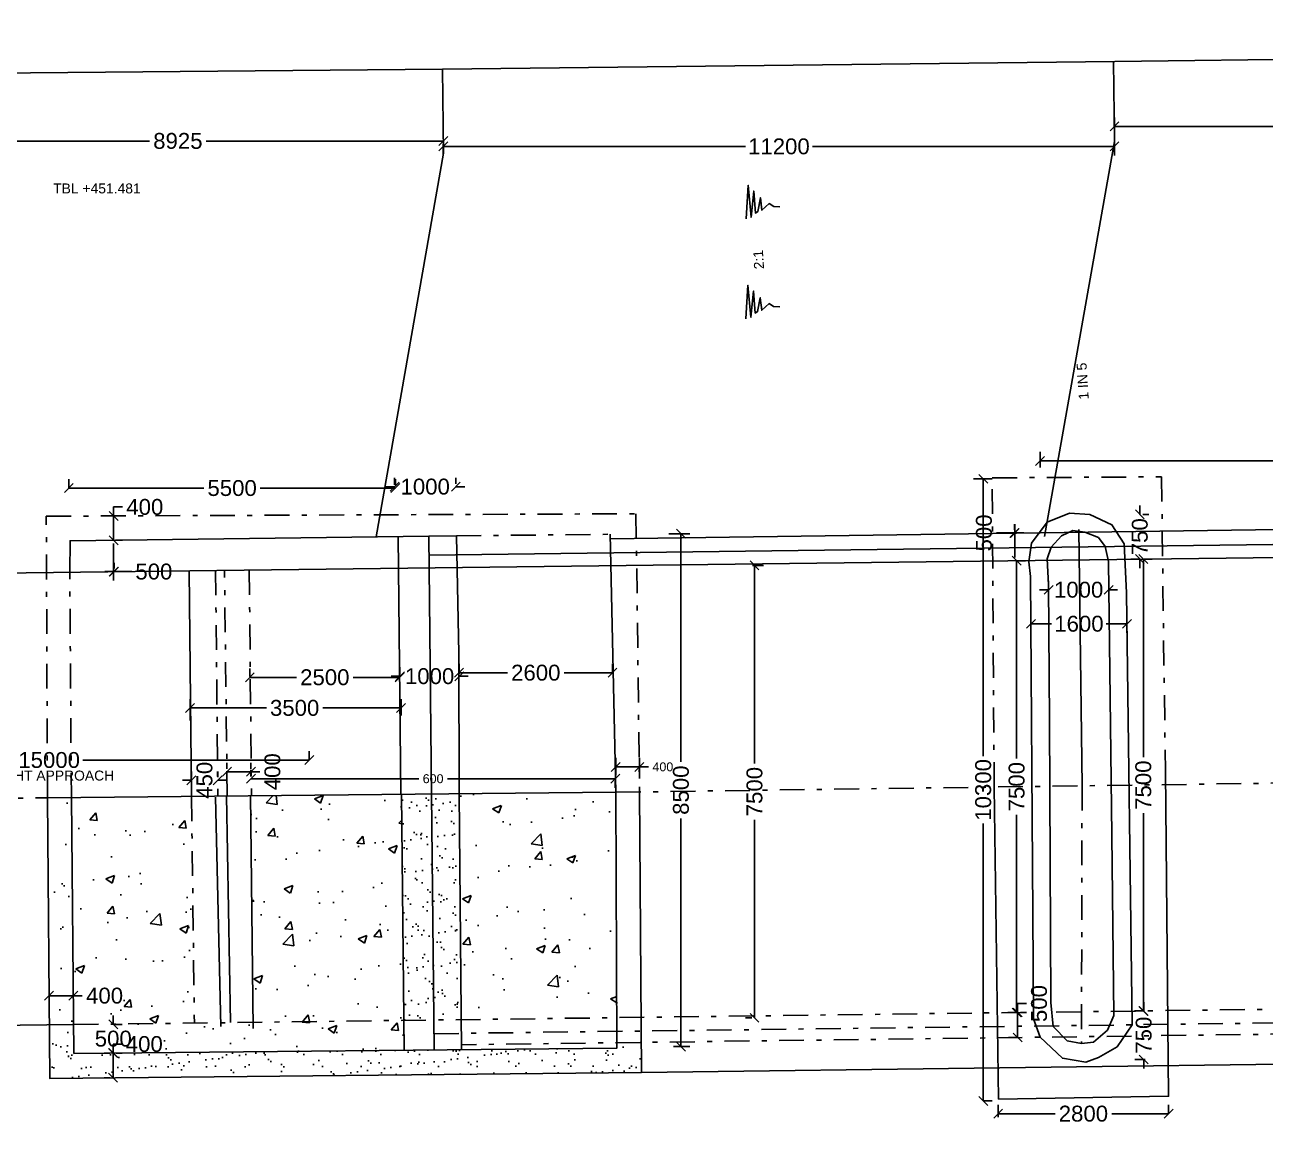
# Model space of a CAD drawing. Header units: metres. Extents: x 115 to 239, y 70 to 208.
# Drawn here: x 130.3 to 155.29, y 93.36 to 115.51 of the extents above; entities that cross this region are included whole.
import ezdxf

# ---------------------------------------------------------------- set-up
doc = ezdxf.new("R2010")
doc.units = ezdxf.units.M
doc.header["$MEASUREMENT"] = 0
doc.linetypes.add('DASHDOT', pattern=[1, 0.5, -0.25, 0, -0.25])
doc.layers.add('DRAWING', color=7, linetype='Continuous')
doc.styles.get("Standard").update_dxf_attribs({"font": 'arial.ttf'})
doc.dimstyles.get("Standard").update_dxf_attribs({"dimtxt": 0.18, "dimasz": 0.18, "dimexe": 0.18, "dimexo": 0.0625, "dimgap": 0.09, "dimtad": 0, "dimtih": 1, "dimtoh": 1, "dimdec": 4, "dimzin": 0, "dimdsep": 46, "dimtxsty": 'Standard', "dimblk": 'OBLIQUE', "dimcen": 0.09, "dimadec": 0, "dimazin": 0, "dimtfac": 1, "dimtdec": 4, "dimtofl": 0, "dimtmove": 0, "dimatfit": 3, "dimfxl": 1, "dimtolj": 1, "dimtzin": 0, "dimarcsym": 0})
pattern_1 = [(50, (0, 0), (1.79315, -0.15688), [0.1875, -2.0625]), (355, (0, 0), (-0.346878, 1.88048), [0.15, -1.65]), (100.4514, (0.1494, -0.013), (1.446272, 1.7236), [0.15935, -1.752855]), (46.1842, (0, 0.5), (2.668103, -0.413798), [0.28125, -3.09375]), (96.6356, (0.2223, 0.4655), (2.336655, 2.435297), [0.239026, -2.629284]), (351.1842, (0, 0.5), (2.336655, 2.435297), [0.225, -2.475]), (21, (0.25, 0.375), (1.492268, -1.006547), [0.1875, -2.0625]), (326, (0.25, 0.375), (0.608288, 1.812875), [0.15, -1.65]), (71.4514, (0.3744, 0.2911), (2.100556, 0.806328), [0.15935, -1.752855]), (37.5, (0, 0), (0.0303996, 0.8322346), [0, -1.63, 0, -1.675, 0, -1.65625]), (7.5, (0, 0), (0.657674, 0.9860293), [0, -0.955, 0, -1.5925, 0, -0.63125]), (327.5, (-0.5575, 0), (1.334556, -0.0563872), [0, -0.625, 0, -1.95, 0, -2.5875]), (317.5, (-0.8075, 0), (1.4579654, 0.2502625), [0, -0.8125, 0, -1.295, 0, -1.8375])]

# ---------------------------------------------------------------- blocks, each defined once
blk = doc.blocks.new('_Oblique')
at = {"color": 0, "linetype": 'ByBlock', "lineweight": -2}
blk.add_line((-0.5, -0.5), (0.5, 0.5), dxfattribs=at)
blk = doc.blocks.new('*D23')
at = {"layer": 'Defpoints', "color": 0, "transparency": 16777216}
for p in [(138.73, 113.177), (138.73, 113.168), (128.033, 112.954)]:
    blk.add_point(p, dxfattribs=at)
at = {"layer": 'DRAWING', "color": 0, "lineweight": -2, "transparency": 16777216}
for p, q in [((128.033, 113.016), (128.033, 113.348)), ((128.033, 113.168), (132.812, 113.168)), ((138.73, 113.168), (133.951, 113.168)), ((138.73, 113.114), (138.73, 112.988))]:
    blk.add_line(p, q, dxfattribs=at)
at = {"layer": 'DRAWING', "color": 0, "lineweight": -2, "transparency": 16777216, "xscale": 0.18, "yscale": 0.18, "zscale": 0.18, "rotation": 180}
blk.add_blockref('_Oblique', (128.033, 113.168), dxfattribs=at)
at = {"layer": 'DRAWING', "color": 0, "lineweight": -2, "transparency": 16777216, "xscale": 0.18, "yscale": 0.18, "zscale": 0.18}
blk.add_blockref('_Oblique', (138.73, 113.168), dxfattribs=at)
at = {"layer": 'DRAWING', "color": 0, "transparency": 16777216, "insert": (133.381, 113.168), "char_height": 0.32, "attachment_point": 5}
blk.add_mtext('\\A1;8925', dxfattribs=at)
blk = doc.blocks.new('*D24')
at = {"layer": 'Defpoints', "color": 0, "transparency": 16777216}
for p in [(152.255, 113.274), (138.73, 113.114), (152.255, 113.058)]:
    blk.add_point(p, dxfattribs=at)
at = {"layer": 'DRAWING', "color": 0, "lineweight": -2, "transparency": 16777216}
for p, q in [((138.73, 113.058), (144.816, 113.058)), ((138.73, 113.052), (138.73, 112.878)), ((152.255, 113.058), (146.169, 113.058)), ((152.255, 113.212), (152.255, 112.878))]:
    blk.add_line(p, q, dxfattribs=at)
at = {"layer": 'DRAWING', "color": 0, "lineweight": -2, "transparency": 16777216, "xscale": 0.18, "yscale": 0.18, "zscale": 0.18, "rotation": 180}
blk.add_blockref('_Oblique', (138.73, 113.058), dxfattribs=at)
at = {"layer": 'DRAWING', "color": 0, "lineweight": -2, "transparency": 16777216, "xscale": 0.18, "yscale": 0.18, "zscale": 0.18}
blk.add_blockref('_Oblique', (152.255, 113.058), dxfattribs=at)
at = {"layer": 'DRAWING', "color": 0, "transparency": 16777216, "insert": (145.492, 113.058), "char_height": 0.32, "attachment_point": 5}
blk.add_mtext('\\A1;11200', dxfattribs=at)
blk = doc.blocks.new('*D25')
at = {"layer": 'Defpoints', "color": 0, "transparency": 16777216}
for p in [(163.77, 113.461), (163.77, 113.387), (152.255, 113.148)]:
    blk.add_point(p, dxfattribs=at)
at = {"layer": 'DRAWING', "color": 0, "lineweight": -2, "transparency": 16777216}
for p, q in [((152.255, 113.21), (152.255, 113.641)), ((163.77, 113.45), (163.77, 113.641)), ((152.255, 113.461), (157.445, 113.461)), ((163.77, 113.461), (158.58, 113.461))]:
    blk.add_line(p, q, dxfattribs=at)
at = {"layer": 'DRAWING', "color": 0, "lineweight": -2, "transparency": 16777216, "xscale": 0.18, "yscale": 0.18, "zscale": 0.18, "rotation": 180}
blk.add_blockref('_Oblique', (152.255, 113.461), dxfattribs=at)
at = {"layer": 'DRAWING', "color": 0, "lineweight": -2, "transparency": 16777216, "xscale": 0.18, "yscale": 0.18, "zscale": 0.18}
blk.add_blockref('_Oblique', (163.77, 113.461), dxfattribs=at)
at = {"layer": 'DRAWING', "color": 0, "transparency": 16777216, "insert": (158.012, 113.461), "char_height": 0.32, "attachment_point": 5}
blk.add_mtext('\\A1;9500', dxfattribs=at)
blk = doc.blocks.new('*D28')
at = {"layer": 'Defpoints', "color": 0, "transparency": 16777216}
for p in [(131.184, 106.107), (137.765, 106.176), (137.765, 106.17)]:
    blk.add_point(p, dxfattribs=at)
at = {"layer": 'DRAWING', "color": 0, "lineweight": -2, "transparency": 16777216}
for p, q in [((131.184, 106.169), (131.184, 106.356)), ((137.765, 106.233), (137.765, 106.356)), ((131.184, 106.176), (133.907, 106.176)), ((137.765, 106.176), (135.042, 106.176))]:
    blk.add_line(p, q, dxfattribs=at)
at = {"layer": 'DRAWING', "color": 0, "lineweight": -2, "transparency": 16777216, "xscale": 0.18, "yscale": 0.18, "zscale": 0.18, "rotation": 180}
blk.add_blockref('_Oblique', (131.184, 106.176), dxfattribs=at)
at = {"layer": 'DRAWING', "color": 0, "lineweight": -2, "transparency": 16777216, "xscale": 0.18, "yscale": 0.18, "zscale": 0.18}
blk.add_blockref('_Oblique', (137.765, 106.176), dxfattribs=at)
at = {"layer": 'DRAWING', "color": 0, "transparency": 16777216, "insert": (134.474, 106.176), "char_height": 0.32, "attachment_point": 5}
blk.add_mtext('\\A1;5500', dxfattribs=at)
blk = doc.blocks.new('*D29')
at = {"layer": 'Defpoints', "color": 0, "transparency": 16777216}
for p in [(137.749, 106.18), (138.982, 106.205), (138.982, 106.199)]:
    blk.add_point(p, dxfattribs=at)
at = {"layer": 'DRAWING', "color": 0, "lineweight": -2, "transparency": 16777216}
for p, q in [((137.749, 106.242), (137.749, 106.385)), ((138.982, 106.261), (138.982, 106.385)), ((137.749, 106.205), (137.569, 106.205)), ((138.982, 106.205), (139.162, 106.205))]:
    blk.add_line(p, q, dxfattribs=at)
at = {"layer": 'DRAWING', "color": 0, "lineweight": -2, "transparency": 16777216, "xscale": 0.18, "yscale": 0.18, "zscale": 0.18}
blk.add_blockref('_Oblique', (137.749, 106.205), dxfattribs=at)
at = {"layer": 'DRAWING', "color": 0, "lineweight": -2, "transparency": 16777216, "xscale": 0.18, "yscale": 0.18, "zscale": 0.18, "rotation": 180}
blk.add_blockref('_Oblique', (138.982, 106.205), dxfattribs=at)
at = {"layer": 'DRAWING', "color": 0, "transparency": 16777216, "insert": (138.365, 106.205), "char_height": 0.32, "attachment_point": 5}
blk.add_mtext('\\A1;1000', dxfattribs=at)
blk = doc.blocks.new('*D30')
at = {"layer": 'Defpoints', "color": 0, "transparency": 16777216}
for p in [(134.831, 102.322), (137.852, 102.365), (137.852, 102.361)]:
    blk.add_point(p, dxfattribs=at)
at = {"layer": 'DRAWING', "color": 0, "lineweight": -2, "transparency": 16777216}
for p, q in [((134.831, 102.384), (134.831, 102.545)), ((137.852, 102.423), (137.852, 102.545)), ((134.831, 102.365), (135.772, 102.365)), ((137.852, 102.365), (136.912, 102.365))]:
    blk.add_line(p, q, dxfattribs=at)
at = {"layer": 'DRAWING', "color": 0, "lineweight": -2, "transparency": 16777216, "xscale": 0.18, "yscale": 0.18, "zscale": 0.18, "rotation": 180}
blk.add_blockref('_Oblique', (134.831, 102.365), dxfattribs=at)
at = {"layer": 'DRAWING', "color": 0, "lineweight": -2, "transparency": 16777216, "xscale": 0.18, "yscale": 0.18, "zscale": 0.18}
blk.add_blockref('_Oblique', (137.852, 102.365), dxfattribs=at)
at = {"layer": 'DRAWING', "color": 0, "transparency": 16777216, "insert": (136.342, 102.365), "char_height": 0.32, "attachment_point": 5}
blk.add_mtext('\\A1;2500', dxfattribs=at)
blk = doc.blocks.new('*D31')
at = {"layer": 'Defpoints', "color": 0, "transparency": 16777216}
for p in [(137.857, 102.374), (139.051, 102.387), (139.051, 102.374)]:
    blk.add_point(p, dxfattribs=at)
at = {"layer": 'DRAWING', "color": 0, "lineweight": -2, "transparency": 16777216}
for p, q in [((137.857, 102.437), (137.857, 102.567)), ((139.051, 102.437), (139.051, 102.567)), ((137.857, 102.387), (137.677, 102.387)), ((139.051, 102.387), (139.231, 102.387))]:
    blk.add_line(p, q, dxfattribs=at)
at = {"layer": 'DRAWING', "color": 0, "lineweight": -2, "transparency": 16777216, "xscale": 0.18, "yscale": 0.18, "zscale": 0.18}
blk.add_blockref('_Oblique', (137.857, 102.387), dxfattribs=at)
at = {"layer": 'DRAWING', "color": 0, "lineweight": -2, "transparency": 16777216, "xscale": 0.18, "yscale": 0.18, "zscale": 0.18, "rotation": 180}
blk.add_blockref('_Oblique', (139.051, 102.387), dxfattribs=at)
at = {"layer": 'DRAWING', "color": 0, "transparency": 16777216, "insert": (138.454, 102.387), "char_height": 0.32, "attachment_point": 5}
blk.add_mtext('\\A1;1000', dxfattribs=at)
blk = doc.blocks.new('*D32')
at = {"layer": 'Defpoints', "color": 0, "transparency": 16777216}
for p in [(139.047, 102.392), (142.139, 102.457), (142.139, 102.405)]:
    blk.add_point(p, dxfattribs=at)
at = {"layer": 'DRAWING', "color": 0, "lineweight": -2, "transparency": 16777216}
for p, q in [((139.047, 102.454), (139.047, 102.637)), ((142.139, 102.467), (142.139, 102.637)), ((139.047, 102.457), (140.023, 102.457)), ((142.139, 102.457), (141.163, 102.457))]:
    blk.add_line(p, q, dxfattribs=at)
at = {"layer": 'DRAWING', "color": 0, "lineweight": -2, "transparency": 16777216, "xscale": 0.18, "yscale": 0.18, "zscale": 0.18, "rotation": 180}
blk.add_blockref('_Oblique', (139.047, 102.457), dxfattribs=at)
at = {"layer": 'DRAWING', "color": 0, "lineweight": -2, "transparency": 16777216, "xscale": 0.18, "yscale": 0.18, "zscale": 0.18}
blk.add_blockref('_Oblique', (142.139, 102.457), dxfattribs=at)
at = {"layer": 'DRAWING', "color": 0, "transparency": 16777216, "insert": (140.593, 102.457), "char_height": 0.32, "attachment_point": 5}
blk.add_mtext('\\A1;2600', dxfattribs=at)
blk = doc.blocks.new('*D33')
at = {"layer": 'Defpoints', "color": 0, "transparency": 16777216}
for p in [(137.878, 101.748), (137.878, 101.534), (133.628, 101.432)]:
    blk.add_point(p, dxfattribs=at)
at = {"layer": 'DRAWING', "color": 0, "lineweight": -2, "transparency": 16777216}
for p, q in [((133.628, 101.494), (133.628, 101.928)), ((133.628, 101.748), (135.167, 101.748)), ((137.878, 101.748), (136.301, 101.748)), ((137.878, 101.596), (137.878, 101.928))]:
    blk.add_line(p, q, dxfattribs=at)
at = {"layer": 'DRAWING', "color": 0, "lineweight": -2, "transparency": 16777216, "xscale": 0.18, "yscale": 0.18, "zscale": 0.18, "rotation": 180}
blk.add_blockref('_Oblique', (133.628, 101.748), dxfattribs=at)
at = {"layer": 'DRAWING', "color": 0, "lineweight": -2, "transparency": 16777216, "xscale": 0.18, "yscale": 0.18, "zscale": 0.18}
blk.add_blockref('_Oblique', (137.878, 101.748), dxfattribs=at)
at = {"layer": 'DRAWING', "color": 0, "transparency": 16777216, "insert": (135.734, 101.748), "char_height": 0.32, "attachment_point": 5}
blk.add_mtext('\\A1;3500', dxfattribs=at)
blk = doc.blocks.new('*D34')
at = {"layer": 'Defpoints', "color": 0, "transparency": 16777216}
for p in [(125.546, 100.563), (136.028, 100.698), (136.028, 100.652)]:
    blk.add_point(p, dxfattribs=at)
at = {"layer": 'DRAWING', "color": 0, "lineweight": -2, "transparency": 16777216}
for p, q in [((125.546, 100.625), (125.546, 100.878)), ((136.028, 100.715), (136.028, 100.878)), ((125.546, 100.698), (130.111, 100.698)), ((136.028, 100.698), (131.464, 100.698))]:
    blk.add_line(p, q, dxfattribs=at)
at = {"layer": 'DRAWING', "color": 0, "lineweight": -2, "transparency": 16777216, "xscale": 0.18, "yscale": 0.18, "zscale": 0.18, "rotation": 180}
blk.add_blockref('_Oblique', (125.546, 100.698), dxfattribs=at)
at = {"layer": 'DRAWING', "color": 0, "lineweight": -2, "transparency": 16777216, "xscale": 0.18, "yscale": 0.18, "zscale": 0.18}
blk.add_blockref('_Oblique', (136.028, 100.698), dxfattribs=at)
at = {"layer": 'DRAWING', "color": 0, "transparency": 16777216, "insert": (130.787, 100.698), "char_height": 0.32, "attachment_point": 5}
blk.add_mtext('\\A1;15000', dxfattribs=at)
blk = doc.blocks.new('*D35')
at = {"layer": 'Defpoints', "color": 0, "transparency": 16777216}
for p in [(134.853, 100.303), (142.195, 100.338), (142.195, 100.322)]:
    blk.add_point(p, dxfattribs=at)
at = {"layer": 'DRAWING', "color": 0, "lineweight": -2, "transparency": 16777216}
for p, q in [((134.853, 100.365), (134.853, 100.502)), ((134.853, 100.322), (138.235, 100.322)), ((142.195, 100.322), (138.813, 100.322)), ((142.195, 100.276), (142.195, 100.142))]:
    blk.add_line(p, q, dxfattribs=at)
at = {"layer": 'DRAWING', "color": 0, "lineweight": -2, "transparency": 16777216, "xscale": 0.18, "yscale": 0.18, "zscale": 0.18, "rotation": 180}
blk.add_blockref('_Oblique', (134.853, 100.322), dxfattribs=at)
at = {"layer": 'DRAWING', "color": 0, "lineweight": -2, "transparency": 16777216, "xscale": 0.18, "yscale": 0.18, "zscale": 0.18}
blk.add_blockref('_Oblique', (142.195, 100.322), dxfattribs=at)
at = {"layer": 'DRAWING', "color": 0, "transparency": 16777216, "insert": (138.524, 100.322), "char_height": 0.18, "attachment_point": 5}
blk.add_mtext('\\A1;600', dxfattribs=at)
blk = doc.blocks.new('*D36')
at = {"layer": 'Defpoints', "color": 0, "transparency": 16777216}
for p in [(143.213, 105.257), (143.307, 94.928), (143.519, 94.928)]:
    blk.add_point(p, dxfattribs=at)
at = {"layer": 'DRAWING', "color": 0, "lineweight": -2, "transparency": 16777216}
for p, q in [((143.276, 105.257), (143.699, 105.257)), ((143.519, 105.257), (143.519, 100.66)), ((143.519, 94.928), (143.519, 99.525)), ((143.37, 94.928), (143.699, 94.928))]:
    blk.add_line(p, q, dxfattribs=at)
at = {"layer": 'DRAWING', "color": 0, "lineweight": -2, "transparency": 16777216, "xscale": 0.18, "yscale": 0.18, "zscale": 0.18}
for p, rotation in [((143.519, 105.257), 90), ((143.519, 94.928), 270)]:
    blk.add_blockref('_Oblique', p, dxfattribs=dict(at, rotation=rotation))
at = {"layer": 'DRAWING', "color": 0, "transparency": 16777216, "insert": (143.519, 100.092), "char_height": 0.32, "attachment_point": 5, "rotation": 90}
blk.add_mtext('\\A1;8500', dxfattribs=at)
blk = doc.blocks.new('*D37')
at = {"layer": 'Defpoints', "color": 0, "transparency": 16777216}
for p in [(144.895, 104.619), (145.001, 95.506), (145.01, 95.506)]:
    blk.add_point(p, dxfattribs=at)
at = {"layer": 'DRAWING', "color": 0, "lineweight": -2, "transparency": 16777216}
for p, q in [((144.957, 104.619), (145.181, 104.619)), ((145.001, 104.619), (145.001, 100.629)), ((145.001, 95.506), (145.001, 99.497)), ((144.948, 95.506), (144.821, 95.506))]:
    blk.add_line(p, q, dxfattribs=at)
at = {"layer": 'DRAWING', "color": 0, "lineweight": -2, "transparency": 16777216, "xscale": 0.18, "yscale": 0.18, "zscale": 0.18}
for p, rotation in [((145.001, 104.619), 90), ((145.001, 95.506), 270)]:
    blk.add_blockref('_Oblique', p, dxfattribs=dict(at, rotation=rotation))
at = {"layer": 'DRAWING', "color": 0, "transparency": 16777216, "insert": (145.001, 100.063), "char_height": 0.32, "attachment_point": 5, "rotation": 90}
blk.add_mtext('\\A1;7500', dxfattribs=at)
blk = doc.blocks.new('*D38')
at = {"layer": 'Defpoints', "color": 0, "transparency": 16777216}
for p in [(149.351, 106.363), (149.559, 93.833), (149.61, 93.833)]:
    blk.add_point(p, dxfattribs=at)
at = {"layer": 'DRAWING', "color": 0, "lineweight": -2, "transparency": 16777216}
for p, q in [((149.413, 106.363), (149.79, 106.363)), ((149.61, 106.363), (149.61, 100.775)), ((149.61, 93.833), (149.61, 99.422)), ((149.622, 93.833), (149.79, 93.833))]:
    blk.add_line(p, q, dxfattribs=at)
at = {"layer": 'DRAWING', "color": 0, "lineweight": -2, "transparency": 16777216, "xscale": 0.18, "yscale": 0.18, "zscale": 0.18}
for p, rotation in [((149.61, 106.363), 90), ((149.61, 93.833), 270)]:
    blk.add_blockref('_Oblique', p, dxfattribs=dict(at, rotation=rotation))
at = {"layer": 'DRAWING', "color": 0, "transparency": 16777216, "insert": (149.61, 100.098), "char_height": 0.32, "attachment_point": 5, "rotation": 90}
blk.add_mtext('\\A1;10300', dxfattribs=at)
blk = doc.blocks.new('*D59')
at = {"layer": 'Defpoints', "color": 0, "transparency": 16777216}
for p in [(150.756, 106.527), (165.346, 106.724), (165.346, 106.698)]:
    blk.add_point(p, dxfattribs=at)
at = {"layer": 'DRAWING', "color": 0, "lineweight": -2, "transparency": 16777216}
for p, q in [((150.756, 106.59), (150.756, 106.904)), ((165.346, 106.76), (165.346, 106.904)), ((150.756, 106.724), (157.375, 106.724)), ((165.346, 106.724), (158.728, 106.724))]:
    blk.add_line(p, q, dxfattribs=at)
at = {"layer": 'DRAWING', "color": 0, "lineweight": -2, "transparency": 16777216, "xscale": 0.18, "yscale": 0.18, "zscale": 0.18, "rotation": 180}
blk.add_blockref('_Oblique', (150.756, 106.724), dxfattribs=at)
at = {"layer": 'DRAWING', "color": 0, "lineweight": -2, "transparency": 16777216, "xscale": 0.18, "yscale": 0.18, "zscale": 0.18}
blk.add_blockref('_Oblique', (165.346, 106.724), dxfattribs=at)
at = {"layer": 'DRAWING', "color": 0, "transparency": 16777216, "insert": (158.051, 106.724), "char_height": 0.32, "attachment_point": 5}
blk.add_mtext('\\A1;12000', dxfattribs=at)
blk = doc.blocks.new('*D60')
at = {"layer": 'Defpoints', "color": 0, "transparency": 16777216}
for p in [(153.346, 93.575), (153.346, 93.509), (149.91, 93.444)]:
    blk.add_point(p, dxfattribs=at)
at = {"layer": 'DRAWING', "color": 0, "lineweight": -2, "transparency": 16777216}
for p, q in [((149.91, 93.506), (149.91, 93.755)), ((153.346, 93.572), (153.346, 93.755)), ((149.91, 93.575), (151.058, 93.575)), ((153.346, 93.575), (152.198, 93.575))]:
    blk.add_line(p, q, dxfattribs=at)
at = {"layer": 'DRAWING', "color": 0, "lineweight": -2, "transparency": 16777216, "xscale": 0.18, "yscale": 0.18, "zscale": 0.18, "rotation": 180}
blk.add_blockref('_Oblique', (149.91, 93.575), dxfattribs=at)
at = {"layer": 'DRAWING', "color": 0, "lineweight": -2, "transparency": 16777216, "xscale": 0.18, "yscale": 0.18, "zscale": 0.18}
blk.add_blockref('_Oblique', (153.346, 93.575), dxfattribs=at)
at = {"layer": 'DRAWING', "color": 0, "transparency": 16777216, "insert": (151.628, 93.575), "char_height": 0.32, "attachment_point": 5}
blk.add_mtext('\\A1;2800', dxfattribs=at)
blk = doc.blocks.new('*D77')
at = {"layer": 'Defpoints', "color": 0, "transparency": 16777216}
for p in [(131.985, 105.616), (132.086, 105.616), (132.06, 105.127)]:
    blk.add_point(p, dxfattribs=at)
at = {"layer": 'DRAWING', "color": 0, "lineweight": -2, "transparency": 16777216}
for p, q in [((132.086, 105.616), (132.086, 105.796)), ((132.086, 105.796), (132.266, 105.796)), ((132.048, 105.616), (132.266, 105.616)), ((132.086, 105.127), (132.086, 105.616)), ((132.122, 105.127), (132.266, 105.127))]:
    blk.add_line(p, q, dxfattribs=at)
at = {"layer": 'DRAWING', "color": 0, "lineweight": -2, "transparency": 16777216, "xscale": 0.18, "yscale": 0.18, "zscale": 0.18}
for p, rotation in [((132.086, 105.616), 90), ((132.086, 105.127), 270)]:
    blk.add_blockref('_Oblique', p, dxfattribs=dict(at, rotation=rotation))
at = {"layer": 'DRAWING', "color": 0, "transparency": 16777216, "insert": (132.715, 105.796), "char_height": 0.32, "attachment_point": 5}
blk.add_mtext('\\A1;400', dxfattribs=at)
blk = doc.blocks.new('*D78')
at = {"layer": 'Defpoints', "color": 0, "transparency": 16777216}
for p in [(132.086, 105.127), (132.094, 104.494), (132.094, 104.494)]:
    blk.add_point(p, dxfattribs=at)
at = {"layer": 'DRAWING', "color": 0, "lineweight": -2, "transparency": 16777216}
for p, q in [((132.086, 105.064), (132.086, 104.314)), ((132.086, 104.494), (131.906, 104.494)), ((132.094, 104.556), (132.094, 104.674)), ((132.094, 104.494), (132.454, 104.494))]:
    blk.add_line(p, q, dxfattribs=at)
at = {"layer": 'DRAWING', "color": 0, "lineweight": -2, "transparency": 16777216, "xscale": 0.18, "yscale": 0.18, "zscale": 0.18}
blk.add_blockref('_Oblique', (132.086, 104.494), dxfattribs=at)
at = {"layer": 'DRAWING', "color": 0, "lineweight": -2, "transparency": 16777216, "xscale": 0.18, "yscale": 0.18, "zscale": 0.18, "rotation": 180}
blk.add_blockref('_Oblique', (132.094, 104.494), dxfattribs=at)
at = {"layer": 'DRAWING', "color": 0, "transparency": 16777216, "insert": (132.897, 104.494), "char_height": 0.32, "attachment_point": 5}
blk.add_mtext('\\A1;500', dxfattribs=at)
blk = doc.blocks.new('*D79')
at = {"layer": 'Defpoints', "color": 0, "transparency": 16777216}
for p in [(133.653, 100.285), (134.183, 100.291), (134.183, 100.29)]:
    blk.add_point(p, dxfattribs=at)
at = {"layer": 'DRAWING', "color": 0, "lineweight": -2, "transparency": 16777216}
for p, q in [((133.653, 100.291), (133.473, 100.291)), ((133.653, 100.347), (133.653, 100.471)), ((134.183, 100.352), (134.183, 100.471)), ((134.183, 100.291), (134.363, 100.291))]:
    blk.add_line(p, q, dxfattribs=at)
at = {"layer": 'DRAWING', "color": 0, "lineweight": -2, "transparency": 16777216, "xscale": 0.18, "yscale": 0.18, "zscale": 0.18}
blk.add_blockref('_Oblique', (133.653, 100.291), dxfattribs=at)
at = {"layer": 'DRAWING', "color": 0, "lineweight": -2, "transparency": 16777216, "xscale": 0.18, "yscale": 0.18, "zscale": 0.18, "rotation": 180}
blk.add_blockref('_Oblique', (134.183, 100.291), dxfattribs=at)
at = {"layer": 'DRAWING', "color": 0, "transparency": 16777216, "insert": (133.918, 100.291), "char_height": 0.32, "attachment_point": 5, "rotation": 90}
blk.add_mtext('\\A1;450', dxfattribs=at)
blk = doc.blocks.new('*D80')
at = {"layer": 'Defpoints', "color": 0, "transparency": 16777216}
for p in [(134.371, 100.463), (134.853, 100.463), (134.853, 100.463)]:
    blk.add_point(p, dxfattribs=at)
at = {"layer": 'DRAWING', "color": 0, "lineweight": -2, "transparency": 16777216}
for p, q in [((134.371, 100.525), (134.371, 100.643)), ((134.853, 100.525), (134.853, 100.643)), ((134.371, 100.463), (134.853, 100.463)), ((134.853, 100.463), (135.033, 100.463))]:
    blk.add_line(p, q, dxfattribs=at)
at = {"layer": 'DRAWING', "color": 0, "lineweight": -2, "transparency": 16777216, "xscale": 0.18, "yscale": 0.18, "zscale": 0.18, "rotation": 180}
blk.add_blockref('_Oblique', (134.371, 100.463), dxfattribs=at)
at = {"layer": 'DRAWING', "color": 0, "lineweight": -2, "transparency": 16777216, "xscale": 0.18, "yscale": 0.18, "zscale": 0.18}
blk.add_blockref('_Oblique', (134.853, 100.463), dxfattribs=at)
at = {"layer": 'DRAWING', "color": 0, "transparency": 16777216, "insert": (135.287, 100.463), "char_height": 0.32, "attachment_point": 5, "rotation": 90}
blk.add_mtext('\\A1;400', dxfattribs=at)
blk = doc.blocks.new('*D81')
at = {"layer": 'Defpoints', "color": 0, "transparency": 16777216}
for p in [(132.074, 94.797), (132.074, 94.797), (132.079, 94.299)]:
    blk.add_point(p, dxfattribs=at)
at = {"layer": 'DRAWING', "color": 0, "lineweight": -2, "transparency": 16777216}
for p, q in [((132.012, 94.797), (131.894, 94.797)), ((132.074, 94.797), (132.074, 94.977)), ((132.074, 94.977), (132.254, 94.977)), ((132.074, 94.299), (132.074, 94.797)), ((132.017, 94.299), (131.894, 94.299))]:
    blk.add_line(p, q, dxfattribs=at)
at = {"layer": 'DRAWING', "color": 0, "lineweight": -2, "transparency": 16777216, "xscale": 0.18, "yscale": 0.18, "zscale": 0.18}
for p, rotation in [((132.074, 94.797), 90), ((132.074, 94.299), 270)]:
    blk.add_blockref('_Oblique', p, dxfattribs=dict(at, rotation=rotation))
at = {"layer": 'DRAWING', "color": 0, "transparency": 16777216, "insert": (132.704, 94.977), "char_height": 0.32, "attachment_point": 5}
blk.add_mtext('\\A1;400', dxfattribs=at)
blk = doc.blocks.new('*D82')
at = {"layer": 'Defpoints', "color": 0, "transparency": 16777216}
for p in [(132.053, 95.374), (132.079, 95.374), (132.074, 94.797)]:
    blk.add_point(p, dxfattribs=at)
at = {"layer": 'DRAWING', "color": 0, "lineweight": -2, "transparency": 16777216}
for p, q in [((132.079, 95.374), (132.079, 95.554)), ((132.115, 95.374), (132.259, 95.374)), ((132.079, 94.797), (132.079, 94.617)), ((132.137, 94.797), (132.259, 94.797))]:
    blk.add_line(p, q, dxfattribs=at)
at = {"layer": 'DRAWING', "color": 0, "lineweight": -2, "transparency": 16777216, "xscale": 0.18, "yscale": 0.18, "zscale": 0.18}
for p, rotation in [((132.079, 95.374), 270), ((132.079, 94.797), 90)]:
    blk.add_blockref('_Oblique', p, dxfattribs=dict(at, rotation=rotation))
at = {"layer": 'DRAWING', "color": 0, "transparency": 16777216, "insert": (132.079, 95.086), "char_height": 0.32, "attachment_point": 5}
blk.add_mtext('\\A1;500', dxfattribs=at)
blk = doc.blocks.new('*D83')
at = {"layer": 'Defpoints', "color": 0, "transparency": 16777216}
for p in [(130.786, 95.93), (131.274, 95.952), (131.274, 95.864)]:
    blk.add_point(p, dxfattribs=at)
at = {"layer": 'DRAWING', "color": 0, "lineweight": -2, "transparency": 16777216}
for p, q in [((130.786, 95.993), (130.786, 96.132)), ((131.274, 95.926), (131.274, 96.132)), ((130.786, 95.952), (131.274, 95.952)), ((131.274, 95.952), (131.454, 95.952))]:
    blk.add_line(p, q, dxfattribs=at)
at = {"layer": 'DRAWING', "color": 0, "lineweight": -2, "transparency": 16777216, "xscale": 0.18, "yscale": 0.18, "zscale": 0.18, "rotation": 180}
blk.add_blockref('_Oblique', (130.786, 95.952), dxfattribs=at)
at = {"layer": 'DRAWING', "color": 0, "lineweight": -2, "transparency": 16777216, "xscale": 0.18, "yscale": 0.18, "zscale": 0.18}
blk.add_blockref('_Oblique', (131.274, 95.952), dxfattribs=at)
at = {"layer": 'DRAWING', "color": 0, "transparency": 16777216, "insert": (131.904, 95.952), "char_height": 0.32, "attachment_point": 5}
blk.add_mtext('\\A1;400', dxfattribs=at)
blk = doc.blocks.new('*D84')
at = {"layer": 'Defpoints', "color": 0, "transparency": 16777216}
for p in [(150.926, 104.113), (152.138, 104.128), (152.138, 104.128)]:
    blk.add_point(p, dxfattribs=at)
at = {"layer": 'DRAWING', "color": 0, "lineweight": -2, "transparency": 16777216}
for p, q in [((150.926, 104.176), (150.926, 104.308)), ((152.138, 104.191), (152.138, 104.308)), ((150.926, 104.128), (150.746, 104.128)), ((152.138, 104.128), (152.318, 104.128))]:
    blk.add_line(p, q, dxfattribs=at)
at = {"layer": 'DRAWING', "color": 0, "lineweight": -2, "transparency": 16777216, "xscale": 0.18, "yscale": 0.18, "zscale": 0.18}
blk.add_blockref('_Oblique', (150.926, 104.128), dxfattribs=at)
at = {"layer": 'DRAWING', "color": 0, "lineweight": -2, "transparency": 16777216, "xscale": 0.18, "yscale": 0.18, "zscale": 0.18, "rotation": 180}
blk.add_blockref('_Oblique', (152.138, 104.128), dxfattribs=at)
at = {"layer": 'DRAWING', "color": 0, "transparency": 16777216, "insert": (151.532, 104.128), "char_height": 0.32, "attachment_point": 5}
blk.add_mtext('\\A1;1000', dxfattribs=at)
blk = doc.blocks.new('*D85')
at = {"layer": 'Defpoints', "color": 0, "transparency": 16777216}
for p in [(150.57, 103.538), (152.505, 103.563), (152.505, 103.443)]:
    blk.add_point(p, dxfattribs=at)
at = {"layer": 'DRAWING', "color": 0, "lineweight": -2, "transparency": 16777216}
for p, q in [((152.505, 103.501), (152.505, 103.263)), ((150.57, 103.476), (150.57, 103.263)), ((150.57, 103.443), (150.985, 103.443)), ((152.505, 103.443), (152.09, 103.443))]:
    blk.add_line(p, q, dxfattribs=at)
at = {"layer": 'DRAWING', "color": 0, "lineweight": -2, "transparency": 16777216, "xscale": 0.18, "yscale": 0.18, "zscale": 0.18, "rotation": 180}
blk.add_blockref('_Oblique', (150.57, 103.443), dxfattribs=at)
at = {"layer": 'DRAWING', "color": 0, "lineweight": -2, "transparency": 16777216, "xscale": 0.18, "yscale": 0.18, "zscale": 0.18}
blk.add_blockref('_Oblique', (152.505, 103.443), dxfattribs=at)
at = {"layer": 'DRAWING', "color": 0, "transparency": 16777216, "insert": (151.538, 103.443), "char_height": 0.32, "attachment_point": 5}
blk.add_mtext('\\A1;1600', dxfattribs=at)
blk = doc.blocks.new('*D86')
at = {"layer": 'Defpoints', "color": 0, "transparency": 16777216}
for p in [(150.238, 105.273), (150.238, 105.271), (150.246, 104.715)]:
    blk.add_point(p, dxfattribs=at)
at = {"layer": 'DRAWING', "color": 0, "lineweight": -2, "transparency": 16777216}
for p, q in [((150.238, 105.273), (149.878, 105.273)), ((150.238, 105.334), (150.238, 105.453)), ((150.246, 104.777), (150.246, 105.453)), ((150.246, 105.273), (150.426, 105.273))]:
    blk.add_line(p, q, dxfattribs=at)
at = {"layer": 'DRAWING', "color": 0, "lineweight": -2, "transparency": 16777216, "xscale": 0.18, "yscale": 0.18, "zscale": 0.18}
blk.add_blockref('_Oblique', (150.238, 105.273), dxfattribs=at)
at = {"layer": 'DRAWING', "color": 0, "lineweight": -2, "transparency": 16777216, "xscale": 0.18, "yscale": 0.18, "zscale": 0.18, "rotation": 180}
blk.add_blockref('_Oblique', (150.246, 105.273), dxfattribs=at)
at = {"layer": 'DRAWING', "color": 0, "transparency": 16777216, "insert": (149.625, 105.273), "char_height": 0.32, "attachment_point": 5, "rotation": 90}
blk.add_mtext('\\A1;500', dxfattribs=at)
blk = doc.blocks.new('*D87')
at = {"layer": 'Defpoints', "color": 0, "transparency": 16777216}
for p in [(152.76, 105.648), (152.765, 105.648), (152.799, 104.746)]:
    blk.add_point(p, dxfattribs=at)
at = {"layer": 'DRAWING', "color": 0, "lineweight": -2, "transparency": 16777216}
for p, q in [((152.765, 105.648), (152.765, 105.828)), ((152.823, 105.648), (152.945, 105.648)), ((152.736, 104.746), (152.585, 104.746)), ((152.765, 104.746), (152.765, 104.566))]:
    blk.add_line(p, q, dxfattribs=at)
at = {"layer": 'DRAWING', "color": 0, "lineweight": -2, "transparency": 16777216, "xscale": 0.18, "yscale": 0.18, "zscale": 0.18}
for p, rotation in [((152.765, 105.648), 270), ((152.765, 104.746), 90)]:
    blk.add_blockref('_Oblique', p, dxfattribs=dict(at, rotation=rotation))
at = {"layer": 'DRAWING', "color": 0, "transparency": 16777216, "insert": (152.765, 105.197), "char_height": 0.32, "attachment_point": 5, "rotation": 90}
blk.add_mtext('\\A1;750', dxfattribs=at)
blk = doc.blocks.new('*D88')
at = {"layer": 'Defpoints', "color": 0, "transparency": 16777216}
for p in [(150.246, 104.715), (150.283, 95.614), (150.362, 95.614)]:
    blk.add_point(p, dxfattribs=at)
at = {"layer": 'DRAWING', "color": 0, "lineweight": -2, "transparency": 16777216}
for p, q in [((150.283, 104.715), (150.283, 100.728)), ((150.309, 104.715), (150.463, 104.715)), ((150.283, 95.614), (150.283, 99.596)), ((150.3, 95.614), (150.103, 95.614))]:
    blk.add_line(p, q, dxfattribs=at)
at = {"layer": 'DRAWING', "color": 0, "lineweight": -2, "transparency": 16777216, "xscale": 0.18, "yscale": 0.18, "zscale": 0.18}
for p, rotation in [((150.283, 104.715), 90), ((150.283, 95.614), 270)]:
    blk.add_blockref('_Oblique', p, dxfattribs=dict(at, rotation=rotation))
at = {"layer": 'DRAWING', "color": 0, "transparency": 16777216, "insert": (150.283, 100.162), "char_height": 0.32, "attachment_point": 5, "rotation": 90}
blk.add_mtext('\\A1;7500', dxfattribs=at)
blk = doc.blocks.new('*D89')
at = {"layer": 'Defpoints', "color": 0, "transparency": 16777216}
for p in [(152.799, 104.746), (152.836, 95.645), (152.915, 95.645)]:
    blk.add_point(p, dxfattribs=at)
at = {"layer": 'DRAWING', "color": 0, "lineweight": -2, "transparency": 16777216}
for p, q in [((152.836, 104.746), (152.836, 100.759)), ((152.861, 104.746), (153.016, 104.746)), ((152.836, 95.645), (152.836, 99.627)), ((152.853, 95.645), (152.656, 95.645))]:
    blk.add_line(p, q, dxfattribs=at)
at = {"layer": 'DRAWING', "color": 0, "lineweight": -2, "transparency": 16777216, "xscale": 0.18, "yscale": 0.18, "zscale": 0.18}
for p, rotation in [((152.836, 104.746), 90), ((152.836, 95.645), 270)]:
    blk.add_blockref('_Oblique', p, dxfattribs=dict(at, rotation=rotation))
at = {"layer": 'DRAWING', "color": 0, "transparency": 16777216, "insert": (152.836, 100.193), "char_height": 0.32, "attachment_point": 5, "rotation": 90}
blk.add_mtext('\\A1;7500', dxfattribs=at)
blk = doc.blocks.new('*D90')
at = {"layer": 'Defpoints', "color": 0, "transparency": 16777216}
for p in [(150.3, 95.614), (150.301, 95.614), (150.326, 95.11)]:
    blk.add_point(p, dxfattribs=at)
at = {"layer": 'DRAWING', "color": 0, "lineweight": -2, "transparency": 16777216}
for p, q in [((150.301, 95.614), (150.301, 95.794)), ((150.301, 95.794), (150.481, 95.794)), ((150.301, 95.11), (150.301, 95.614)), ((150.362, 95.614), (150.481, 95.614)), ((150.264, 95.11), (150.121, 95.11))]:
    blk.add_line(p, q, dxfattribs=at)
at = {"layer": 'DRAWING', "color": 0, "lineweight": -2, "transparency": 16777216, "xscale": 0.18, "yscale": 0.18, "zscale": 0.18}
for p, rotation in [((150.301, 95.614), 90), ((150.301, 95.11), 270)]:
    blk.add_blockref('_Oblique', p, dxfattribs=dict(at, rotation=rotation))
at = {"layer": 'DRAWING', "color": 0, "transparency": 16777216, "insert": (150.735, 95.794), "char_height": 0.32, "attachment_point": 5, "rotation": 90}
blk.add_mtext('\\A1;500', dxfattribs=at)
blk = doc.blocks.new('*D91')
at = {"layer": 'Defpoints', "color": 0, "transparency": 16777216}
for p in [(152.844, 95.645), (152.853, 95.645), (152.933, 94.668)]:
    blk.add_point(p, dxfattribs=at)
at = {"layer": 'DRAWING', "color": 0, "lineweight": -2, "transparency": 16777216}
for p, q in [((152.844, 95.645), (152.844, 95.825)), ((152.79, 95.645), (152.664, 95.645)), ((152.871, 94.668), (152.664, 94.668)), ((152.844, 94.668), (152.844, 94.488))]:
    blk.add_line(p, q, dxfattribs=at)
at = {"layer": 'DRAWING', "color": 0, "lineweight": -2, "transparency": 16777216, "xscale": 0.18, "yscale": 0.18, "zscale": 0.18}
for p, rotation in [((152.844, 95.645), 270), ((152.844, 94.668), 90)]:
    blk.add_blockref('_Oblique', p, dxfattribs=dict(at, rotation=rotation))
at = {"layer": 'DRAWING', "color": 0, "transparency": 16777216, "insert": (152.844, 95.157), "char_height": 0.32, "attachment_point": 5, "rotation": 90}
blk.add_mtext('\\A1;750', dxfattribs=at)
blk = doc.blocks.new('*D92')
at = {"layer": 'Defpoints', "color": 0, "transparency": 16777216}
for p in [(142.682, 100.561), (142.203, 100.33), (142.682, 100.262)]:
    blk.add_point(p, dxfattribs=at)
at = {"layer": 'DRAWING', "color": 0, "lineweight": -2, "transparency": 16777216}
for p, q in [((142.203, 100.392), (142.203, 100.741)), ((142.682, 100.324), (142.682, 100.741)), ((142.203, 100.561), (142.682, 100.561)), ((142.682, 100.561), (142.862, 100.561))]:
    blk.add_line(p, q, dxfattribs=at)
at = {"layer": 'DRAWING', "color": 0, "lineweight": -2, "transparency": 16777216, "xscale": 0.18, "yscale": 0.18, "zscale": 0.18, "rotation": 180}
blk.add_blockref('_Oblique', (142.203, 100.561), dxfattribs=at)
at = {"layer": 'DRAWING', "color": 0, "lineweight": -2, "transparency": 16777216, "xscale": 0.18, "yscale": 0.18, "zscale": 0.18}
blk.add_blockref('_Oblique', (142.682, 100.561), dxfattribs=at)
at = {"layer": 'DRAWING', "color": 0, "transparency": 16777216, "insert": (143.154, 100.561), "char_height": 0.18, "attachment_point": 5}
blk.add_mtext('\\A1;400', dxfattribs=at)

msp = doc.modelspace()

# ---------------------------------------------------------------- hatches: boundary and pattern name
at = {"layer": 'DRAWING'}
h = msp.add_hatch(dxfattribs=at)
h.set_pattern_fill('AR-CONC', scale=0.25)
h.set_pattern_definition(pattern_1)
h.paths.add_polyline_path([(137.88789, 100.00794), (134.84473, 99.97823), (134.89843, 95.41642), (137.93233, 95.45522)])
h = msp.add_hatch(dxfattribs=at)
h.set_pattern_fill('AR-SAND', color=0, scale=0.25)
h.paths.add_polyline_path([(138.49257, 100.01384), (137.88789, 100.00794), (137.93233, 95.45522), (138.53723, 95.46296)])
h = msp.add_hatch(dxfattribs=at)
h.set_pattern_fill('AR-SAND', color=0, scale=0.25)
h.paths.add_polyline_path([(139.04844, 100.01927), (138.49257, 100.01384), (138.53723, 95.46296), (139.09285, 95.47007)])
h = msp.add_hatch(dxfattribs=at)
h.set_pattern_fill('AR-CONC', scale=0.25)
h.set_pattern_definition(pattern_1)
h.paths.add_polyline_path([(142.20941, 100.05012), (139.04844, 100.01927), (139.09285, 95.47007), (142.22699, 95.51015)])
h = msp.add_hatch(dxfattribs=at)
h.set_pattern_fill('AR-CONC', scale=0.25)
h.set_pattern_definition(pattern_1)
h.paths.add_polyline_path([(131.23436, 99.94299), (130.75287, 99.93829), (130.79089, 95.36419), (131.27899, 95.37013)])
h = msp.add_hatch(dxfattribs=at)
h.set_pattern_fill('AR-CONC', scale=0.25)
h.set_pattern_definition(pattern_1)
h.paths.add_polyline_path([(133.65579, 99.96663), (131.23436, 99.94299), (131.27899, 95.37013), (131.28111, 95.37015), (133.71418, 95.40127)])
h = msp.add_hatch(dxfattribs=at)
h.set_pattern_fill('AR-CONC', scale=0.25)
h.set_pattern_definition(pattern_1)
h.paths.add_polyline_path([(133.65579, 99.96663), (131.23436, 99.94299), (131.27899, 95.37013), (131.28111, 95.37015), (133.71418, 95.40127)])
h = msp.add_hatch(dxfattribs=at)
h.set_pattern_fill('AR-SAND', scale=0.25)
h.paths.add_polyline_path([(142.71889, 95.01175), (142.22895, 95.0054), (142.22937, 94.89711), (131.28466, 94.78971), (131.27899, 95.37013), (130.79089, 95.36419), (130.79985, 94.28591), (142.72298, 94.406)])
h = msp.add_hatch(dxfattribs=at)
h.set_pattern_fill('AR-CONC', scale=0.25)
h.set_pattern_definition(pattern_1)
h.paths.add_polyline_path([(137.93233, 95.45522), (131.27899, 95.37013), (131.28466, 94.78971), (137.93819, 94.855)])

# ---------------------------------------------------------------- linework, layer by layer
for points in [[(124.36374, 114.48957), (138.71427, 114.61188), (152.26284, 114.77202), (156.55374, 114.82093), (156.55866, 115.42233), (157.00434, 114.27819), (157.00341, 114.86325), (160.25147, 114.89955), (162.02645, 114.92499), (162.00259, 115.50822), (162.46094, 114.34493), (162.4702, 114.9427), (164.21711, 114.95473), (177.33196, 115.13884), (187.09753, 115.2571), (190.15389, 115.27221)], [(150.84714, 105.20358), (152.25605, 113.15542), (152.23695, 114.77171)], [(138.71427, 114.61188), (138.73257, 112.92015), (137.37539, 105.19511)], [(144.83205, 111.5994), (144.87295, 112.27793), (144.9316, 111.6335), (144.98568, 112.15934), (145.01908, 111.71624), (145.06628, 111.74785), (145.11972, 112.02432), (145.14991, 111.77235), (145.29697, 111.90661), (145.38852, 111.85116), (145.51416, 111.84532)], [(144.82817, 109.58501), (144.86908, 110.26354), (144.92773, 109.6191), (144.9818, 110.14494), (145.0152, 109.70185), (145.0624, 109.73346), (145.11584, 110.00993), (145.14603, 109.75796), (145.2931, 109.89221), (145.38465, 109.83676), (145.51028, 109.83092)], [(142.09137, 105.15741), (184.94603, 105.75512), (184.95355, 105.13643)], [(150.56436, 104.39777), (150.52532, 104.69022), (150.58402, 105.06712), (150.89774, 105.48919), (151.35014, 105.67395), (151.76003, 105.64227), (152.20208, 105.43401), (152.44871, 105.05439), (152.49905, 104.06553), (152.60991, 95.36658), (152.30707, 94.92362), (151.93273, 94.70995), (151.67517, 94.61587), (151.20481, 94.69138), (150.75465, 95.11599), (150.6236, 95.48447), (150.60839, 97.60419), (150.56436, 104.39777)], [(138.44178, 104.8244), (177.75235, 105.32378)], [(142.08931, 105.24659), (142.20941, 100.05012)], [(150.92514, 104.22649), (150.89858, 104.75527), (150.97541, 104.98362), (151.1845, 105.21599), (151.41203, 105.32422), (151.65432, 105.29079), (151.9321, 105.17991), (152.06927, 104.99752), (152.13073, 104.69651), (152.19815, 99.18515), (152.24401, 95.55586), (152.11139, 95.25592), (151.83405, 95.01907), (151.59, 94.99275), (151.3024, 95.04429), (151.01645, 95.33214), (150.97211, 95.81705), (150.94436, 101.4944), (150.92514, 104.22649)], [(151.53274, 105.33975), (151.60137, 100.17969)], [(126.46936, 104.42555), (188.57386, 105.18044)], [(131.2033, 104.4831), (131.20878, 105.11556), (138.43803, 105.20882), (138.43803, 105.20882)], [(137.82289, 105.20088), (137.87358, 100.0078)], [(139.04844, 100.01927), (139.04377, 102.84696), (138.99303, 105.21636), (138.43801, 105.21094)], [(138.43803, 105.20882), (138.48874, 100.0138)], [(133.61141, 104.51237), (133.65579, 99.96663)], [(130.75287, 99.93829), (130.79985, 94.28591), (142.72298, 94.406), (164.38821, 94.68933), (185.46022, 94.95981), (185.44418, 100.61724), (176.5075, 100.52828), (173.62757, 100.48367), (173.70041, 94.80886)], [(149.9169, 93.86671), (153.34515, 93.92684), (153.27918, 100.4762)], [(130.75287, 99.93829), (142.20941, 100.05012), (142.22937, 94.89711), (131.28466, 94.78971), (131.23436, 99.94299)], [(134.84458, 99.9904), (134.89992, 95.28975)], [(137.93819, 94.855), (137.88789, 100.00794)], [(138.49257, 100.01384), (138.54314, 94.86094)], [(139.09874, 94.86639), (139.04844, 100.01927)], [(142.68485, 100.05671), (142.72298, 94.406)], [(149.9169, 93.86671), (149.82971, 100.15577)], [(134.13903, 99.94892), (134.24971, 95.33122)], [(134.44339, 95.41418), (134.36038, 99.97657)], [(123.76993, 95.2787), (131.28111, 95.37015)]]:
    msp.add_lwpolyline(points, dxfattribs=at)
at = {"layer": 'DRAWING', "linetype": 'DASHDOT'}
for points in [[(149.82971, 100.15577), (149.79077, 106.38289), (153.20276, 106.40422), (153.27918, 100.4762)], [(130.75287, 99.93829), (130.72956, 105.61106), (142.61205, 105.65988), (142.68515, 100.03363)], [(138.99303, 105.21636), (142.08931, 105.24659)], [(131.23436, 99.94299), (131.2033, 104.4831)], [(134.14166, 104.51881), (134.18604, 99.9718)], [(134.37689, 99.97367), (134.32162, 104.521)], [(134.81967, 104.52705), (134.86407, 99.97842)], [(142.20941, 100.05012), (173.62754, 100.48569)], [(151.60137, 100.17969), (151.59, 94.99275)], [(117.31246, 99.76816), (130.75287, 99.93829)], [(133.65579, 99.96663), (133.71418, 95.40127)], [(131.28111, 95.37015), (184.97686, 96.05692)], [(138.53994, 95.18727), (177.88983, 95.68875)], [(177.89474, 95.46806), (139.09778, 94.96478)]]:
    msp.add_lwpolyline(points, dxfattribs=at)

# ---------------------------------------------------------------- texts
at = {"layer": 'DRAWING'}
for s, p in [('TBL +451.481', (130.86881, 112.1126)), ('STRIGHT APPROACH  ', (129.22565, 100.28671))]:
    msp.add_text(s, height=0.2, dxfattribs=at).set_placement(p)
for s, p in [('2:1', (145.19404, 110.59215)), ('1 IN 5', (151.73632, 107.96482))]:
    msp.add_text(s, height=0.2, rotation=93.65628, dxfattribs=at).set_placement(p)

# ---------------------------------------------------------------- dimensions: what is measured, and where the dimension line sits
for base, p1, p2, text, picture, middle in [((163.77028, 113.46149), (152.25465, 113.14751), (163.77028, 113.38702), '9500', '*D25', (158.01246, 113.46149)), ((138.72979, 113.16815), (128.03285, 112.95389), (138.72979, 113.17665), '8925', '*D23', (133.38132, 113.16815)), ((152.25465, 113.05758), (138.72979, 113.11415), (152.25465, 113.27401), '11200', '*D24', (145.49222, 113.05758)), ((165.34608, 106.7238), (150.75642, 106.52731), (165.34608, 106.69787), '12000', '*D59', (158.05125, 106.7238)), ((137.7648, 106.17645), (131.18376, 106.10695), (137.7648, 106.17004), '5500', '*D28', (134.47428, 106.17645)), ((138.982, 106.20531), (137.74876, 106.17965), (138.982, 106.1989), '1000', '*D29', (138.36538, 106.20531)), ((132.09355, 104.49392), (132.08586, 105.12654), (132.09355, 104.49392), '500', '*D78', (132.89651, 104.49392)), ((152.13769, 104.12823), (150.92593, 104.1134), (152.13769, 104.12823), '1000', '*D84', (151.53181, 104.12823)), ((152.50545, 103.44282), (150.56993, 103.53845), (152.50545, 103.56312), '1600', '*D85', (151.53769, 103.44282)), ((137.85223, 102.36534), (134.83094, 102.32166), (137.85223, 102.36096), '2500', '*D30', (136.34158, 102.36534)), ((139.0514, 102.38717), (137.85661, 102.3741), (139.0514, 102.37403), '1000', '*D31', (138.45401, 102.38717)), ((142.13946, 102.45736), (139.04702, 102.39155), (142.13946, 102.4048), '2600', '*D32', (140.59324, 102.45736)), ((136.02805, 100.69833), (125.54637, 100.56259), (136.02805, 100.65212), '15000', '*D34', (130.78721, 100.69833)), ((131.27418, 95.95199), (130.78619, 95.93026), (131.27418, 95.86388), '400', '*D83', (131.90358, 95.95199)), ((153.3457, 93.5745), (149.9101, 93.44388), (153.3457, 93.50919), '2800', '*D60', (151.6279, 93.5745))]:
    dim = msp.add_linear_dim(base=base, p1=p1, p2=p2, text=text, dimstyle='Standard', override={"dimtxt": 0.32}, dxfattribs=at)
    dim.commit()
    dim.dimension.update_dxf_attribs({"geometry": picture, "text_midpoint": middle})
for base, p1, p2, text, picture, middle in [((149.60983, 93.83315), (149.35067, 106.36316), (149.55932, 93.83315), '10300', '*D38', (149.60983, 100.09815)), ((152.76508, 105.64811), (152.79879, 104.74559), (152.76029, 105.64811), '750', '*D87', (152.76508, 105.19685)), ((143.51947, 94.92762), (143.2131, 105.25667), (143.30711, 94.92762), '8500', '*D36', (143.51947, 100.09215)), ((145.00113, 95.50645), (144.89491, 104.61941), (145.01046, 95.50645), '7500', '*D37', (145.00113, 100.06293)), ((150.30124, 95.6142), (150.32614, 95.11044), (150.2999, 95.6142), '500', '*D90', (150.73463, 95.7942)), ((152.8444, 95.64523), (152.93328, 94.66789), (152.85268, 95.64523), '750', '*D91', (152.8444, 95.15656))]:
    dim = msp.add_linear_dim(base=base, p1=p1, p2=p2, angle=90, text=text, dimstyle='Standard', override={"dimtxt": 0.32}, dxfattribs=at)
    dim.commit()
    dim.dimension.update_dxf_attribs({"geometry": picture, "text_midpoint": middle, "text_rotation": 90})
for base, p1, p2, text, picture, middle in [((132.08586, 105.61622), (132.05963, 105.12654), (131.98507, 105.61622), '400', '*D77', (132.71526, 105.79622)), ((132.07938, 95.37413), (132.07438, 94.79746), (132.05296, 95.37413), '500', '*D82', (132.07938, 95.08579)), ((132.07438, 94.79746), (132.07927, 94.29879), (132.07438, 94.79746), '400', '*D81', (132.70378, 94.97746))]:
    dim = msp.add_linear_dim(base=base, p1=p1, p2=p2, angle=90, text=text, dimstyle='Standard', override={"dimtxt": 0.32}, dxfattribs=at)
    dim.commit()
    dim.dimension.update_dxf_attribs({"geometry": picture, "text_midpoint": middle})
for base, p1, p2, text, picture, middle in [((150.23825, 105.27282), (150.24601, 104.71456), (150.23825, 105.27104), '500', '*D86', (149.62486, 105.27282)), ((134.8533, 100.4626), (134.37095, 100.4626), (134.8533, 100.4626), '400', '*D80', (135.28669, 100.4626)), ((134.18294, 100.29073), (133.65268, 100.2848), (134.18294, 100.28998), '450', '*D79', (133.91781, 100.29073))]:
    dim = msp.add_linear_dim(base=base, p1=p1, p2=p2, text=text, dimstyle='Standard', override={"dimtxt": 0.32}, dxfattribs=at)
    dim.commit()
    dim.dimension.update_dxf_attribs({"geometry": picture, "text_midpoint": middle, "text_rotation": 90})
for base, p1, p2, picture, middle in [((150.28333, 95.6142), (150.24601, 104.71456), (150.3624, 95.6142), '*D88', (150.28333, 100.16205)), ((152.83611, 95.64523), (152.79879, 104.74559), (152.91518, 95.64523), '*D89', (152.83611, 100.19308))]:
    dim = msp.add_linear_dim(base=base, p1=p1, p2=p2, angle=90, text='7500', dimstyle='Standard', override={"dimtxt": 0.32}, dxfattribs=at)
    dim.commit()
    dim.dimension.update_dxf_attribs({"geometry": picture, "text_midpoint": middle, "dimtype": 160, "text_rotation": 90})
dim = msp.add_linear_dim(base=(137.87779, 101.74828), p1=(133.62802, 101.43196), p2=(137.87779, 101.53383), text='3500', dimstyle='Standard', override={"dimtxt": 0.32}, dxfattribs=at)
dim.commit()
dim.dimension.update_dxf_attribs({"geometry": '*D33', "text_midpoint": (135.73431, 101.74828), "dimtype": 160})
for base, p1, p2, text, picture, middle in [((142.68218, 100.56144), (142.20295, 100.3299), (142.68218, 100.262), '400', '*D92', (143.15435, 100.56144)), ((142.1949, 100.32185), (134.8533, 100.30254), (142.1949, 100.33847), '600', '*D35', (138.5241, 100.32185))]:
    dim = msp.add_linear_dim(base=base, p1=p1, p2=p2, text=text, dimstyle='Standard', dxfattribs=at)
    dim.commit()
    dim.dimension.update_dxf_attribs({"geometry": picture, "text_midpoint": middle})

doc.saveas('drawing.dxf')
